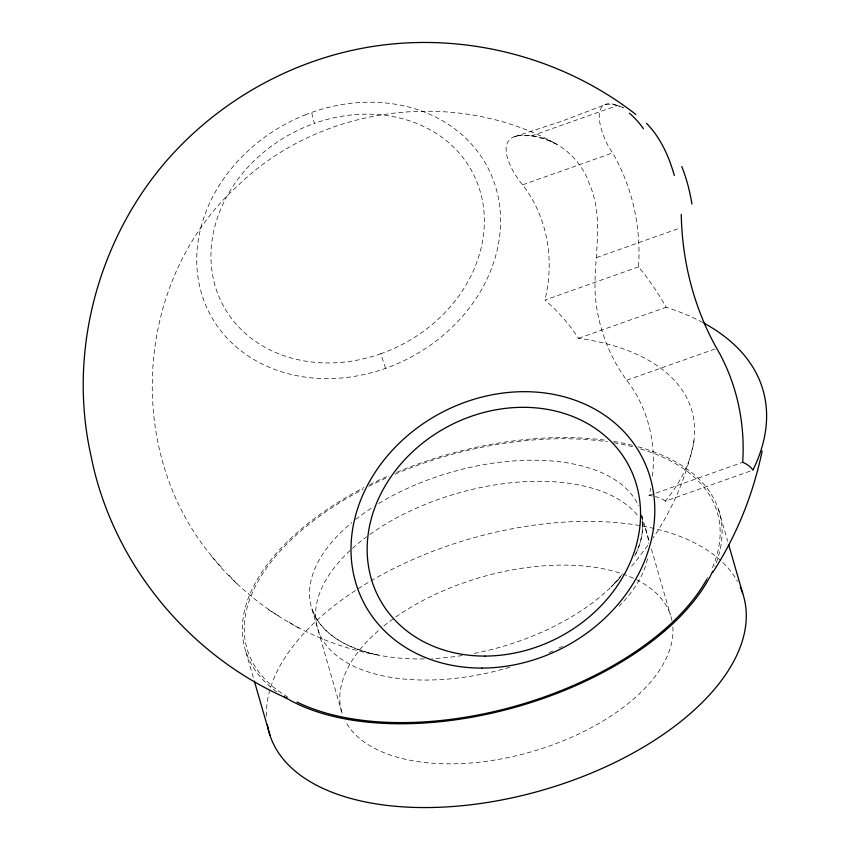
<?xml version="1.0" encoding="UTF-8"?>
<svg xmlns="http://www.w3.org/2000/svg" width="850" height="850" viewBox="0 0 850 850"><rect width="100%" height="100%" fill="white"/><g stroke="black" fill="none" stroke-linecap="round" stroke-linejoin="round"><path stroke-width="0.64" stroke-dasharray="4.25 3.19" d="M702.791 322.522A322.649 170.977 -16.1 0 0 666.134 307.275A276.154 268.048 3 0 0 638.594 266.879L638.998 256.583A274.252 231.126 -28.1 0 0 612.659 152.915C600.058 136.308 585.82 89.611 623.804 107.939M652.46 476.096A181.401 152.883 -28.1 0 0 630.36 385.114C609.875 359.178 597.55 327.112 595.191 294.153C593.374 257.284 604.839 219.013 589.273 183.6C579.732 155.391 551.979 134.544 521.911 135.203C491.906 136.946 511.923 172.879 522.686 184.779A181.401 152.883 -28.1 0 1 545.201 298.902L545.201 298.902M693.951 440.789C687.129 475.437 672.817 508.704 653.108 537.944M652.396 495.975A184.259 40.758 -20.7 0 0 649.06 495.486L649.336 494.328A181.401 152.883 -28.1 0 0 650.633 488.251M647.881 545.254L634.961 562.487L629.956 567.874M618.524 579.626L611.182 586.893L622.88 573.824M305.044 114.92L311.695 112.423A157.144 132.43 -28.1 0 1 478.221 152.341L481.844 157.473A157.027 132.334 -28.1 0 1 412.176 356.501A157.027 132.334 -28.1 0 1 206.518 307.02A157.027 132.334 -28.1 0 1 305.054 114.973M617.238 105.57L611.331 104.189L606.411 104.252L561.383 121.369L514.059 136.839L519.063 135.49L531.633 135.883L617.238 105.57L623.645 107.929M522.686 184.779L612.659 152.915M596.498 257.624L679.968 228.066M638.594 266.879L544.924 300.061A184.259 178.851 3 0 1 573.357 330.767L578.563 338.289A248.583 131.729 -16.1 0 1 665.338 501.149L752.919 470.135M578.563 338.289L666.134 307.275M626.822 380.205L716.794 348.341M649.06 495.486L742.73 462.315M531.633 135.883L544.924 139.049L556.75 144.192C456.036 88.028 321.3 104.943 238.287 185.204C131.197 281.562 122.368 462.049 221.499 567.194M211.639 556.495C253.385 607.739 313.289 643.928 378.579 655.138C351.836 649.634 321.895 636.629 312.014 609.004L342.284 713.883A171.413 90.833 -16.1 0 1 380.003 629.213M288.904 622.094L300.592 629.149M268.398 609.758L281.042 617.408M665.338 501.149L663.383 499.704A184.259 40.758 -20.7 0 0 655.435 496.612M228.958 575.174L238.372 585.395M718.505 509.511L727.664 541.248M641.644 515.121L649.23 541.408M651.429 549.026L670.491 615.049M245.894 651.833L253.587 678.502M641.612 516.035C644.608 529.816 640.677 544.106 634.493 556.463A171.413 90.833 -16.1 0 0 641.761 515.992M266.549 716.221A246.829 130.804 -16.1 0 1 471.07 538.528A246.829 130.804 -16.1 0 1 737.439 581.389M638.169 446.781A246.829 130.804 -16.1 0 1 714.786 566.482M276.707 691.804A246.829 130.804 -16.1 0 1 363.906 487.592M369.506 484.734A246.829 130.804 -16.1 0 1 389.396 475.405M396.706 472.271A246.829 130.804 -16.1 0 1 607.144 440.449M613.7 441.437A246.829 130.804 -16.1 0 1 633.101 445.442M641.888 521.634A171.413 90.833 -16.1 0 1 648.667 543.214M647.477 558.886A171.413 90.833 -16.1 0 1 619.076 606.178M562.413 646.308A171.413 90.833 -16.1 0 1 558.896 648.082M552.968 650.919A171.413 90.833 -16.1 0 1 547.071 653.597M509.692 667.271A171.413 90.833 -16.1 0 1 333.359 652.843A171.413 90.833 -16.1 0 1 366.69 536.754M369.782 534.501A171.413 90.833 -16.1 0 1 638.499 516.619M672.86 627.013A171.413 90.833 -16.1 0 1 531.526 751.751A171.413 90.833 -16.1 0 1 345.536 721.438M383.945 625.929A171.413 90.833 -16.1 0 1 558.652 565.133A171.413 90.833 -16.1 0 1 672.031 620.883M640.581 448.928A244.821 129.731 -16.1 0 1 711.333 570.201M707.816 577.331A244.821 129.731 -16.1 0 1 706.594 579.583M287.969 697.181A244.821 129.731 -16.1 0 1 362.865 489.398M368.709 486.37A244.821 129.731 -16.1 0 1 388.949 476.786M394.974 474.172A244.821 129.731 -16.1 0 1 607.431 441.777M613.912 442.786A244.821 129.731 -16.1 0 1 633.144 446.866M620.532 576.884A171.413 90.833 -16.1 0 1 473.567 653.544M462.251 655.52A171.413 90.833 -16.1 0 1 431.906 658.654M424.405 658.909A171.413 90.833 -16.1 0 1 351.772 522.601M355.608 519.488A171.413 90.833 -16.1 0 1 373.246 506.94M378.76 503.487A171.413 90.833 -16.1 0 1 638.52 505.803M385.56 368.348A34.287 3.241 70.5 0 1 380.906 353.738A141.302 119.085 -28.1 0 0 464.27 159.354A141.429 119.191 -28.1 0 0 314.404 123.356A34.287 3.241 70.5 0 1 311.695 112.423M380.896 353.717A141.334 119.106 -28.1 0 1 215.029 285.536A141.334 119.106 -28.1 0 1 314.426 123.409"/><path stroke-width="1.27" d="M762.142 450.999C753.249 494.02 736.748 535.426 712.831 572.316M287.332 698.445C187.754 655.116 111.424 561.521 90.78 454.718C68.149 353.058 97.314 242.399 164.518 163.168C219.544 98.802 298.456 55.622 382.585 45.082C471.824 33.851 564.942 59.096 635.896 114.495M646.531 123.367C660.588 137.647 668.971 156.485 674.337 175.546M728.769 545.062L742.688 593.311M254.32 681.041L270.087 735.633M681.264 214.444C682.104 263.064 694.864 311.514 719.653 353.494A274.252 231.126 -28.1 0 1 743.134 452.009L742.73 462.315A276.154 61.094 -20.7 0 1 752.919 470.135A322.649 170.977 -16.1 0 0 703.97 323.159M740.329 587.191A246.829 130.804 -16.1 0 1 543.809 789.799A246.829 130.804 -16.1 0 1 267.442 724.997M712.651 571.327A246.829 130.804 -16.1 0 1 520.168 705.851A246.829 130.804 -16.1 0 1 284.134 696.777M706.594 579.583A244.821 129.731 -16.1 0 1 522.421 704.076A244.821 129.731 -16.1 0 1 297.022 702.058M681.785 166.568A336.005 165.909 -61.9 0 1 691.932 204.074M629.414 113.199A336.005 148.591 -66.8 0 1 643.429 128.732M485.01 656.072A141.323 119.106 -28.1 0 0 630.562 469.168A141.323 119.106 -28.1 0 0 396.015 469.901A141.323 119.106 -28.1 0 0 485.01 656.072M481.95 668.079A157.027 132.345 -28.1 0 0 643.684 460.402A157.027 132.345 -28.1 0 0 383.063 461.221A157.027 132.345 -28.1 0 0 481.95 668.079"/></g></svg>
